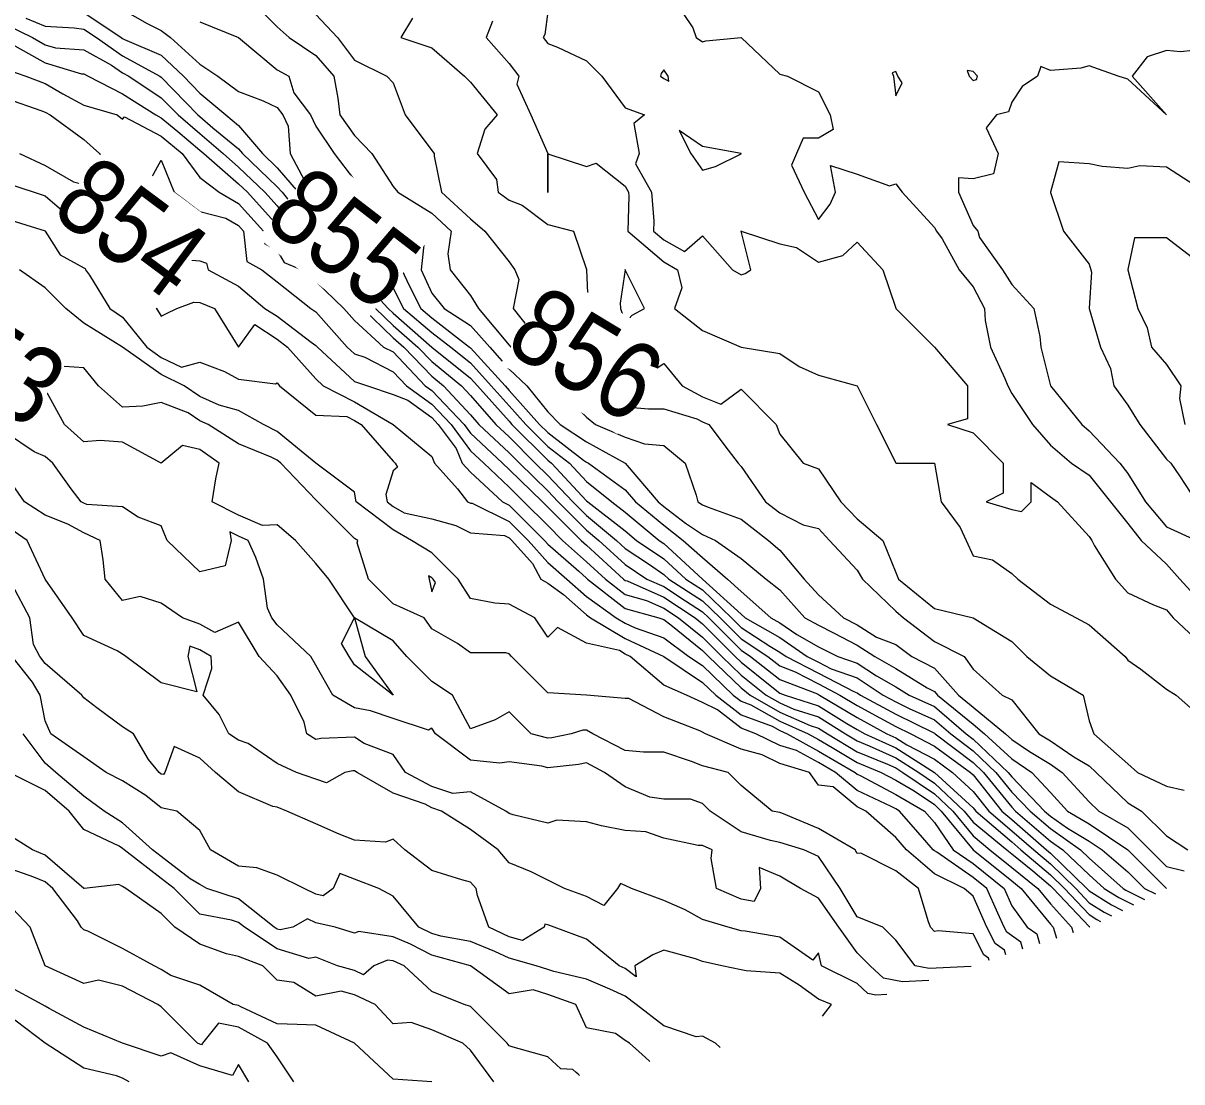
# Model space of a CAD drawing. Extents: x 532589 to 538856, y 6045658 to 6049082.
# Drawn here: x 534028.2 to 534147.5, y 6046908.6 to 6047017.6 of the extents above; entities that cross this region are included whole.
import ezdxf

# ---------------------------------------------------------------- set-up
doc = ezdxf.new("R2010")
doc.units = 0
doc.header["$LTSCALE"] = 5
doc.layers.add('C-TOPO-MAJR', color=7, linetype='Continuous', lineweight=15, true_color=0xd3aa5f)
doc.layers.add('C-TOPO-MINR', color=7, linetype='Continuous', lineweight=13, true_color=0xe9d5af)
doc.layers.add('C-TOPO-MAJR-TEXT', color=7, linetype='Continuous', true_color=0x644b1b)
doc.styles.get("Standard").update_dxf_attribs({"font": 'ARIALN.TTF'})

msp = doc.modelspace()

# ---------------------------------------------------------------- linework, layer by layer
at = {"layer": 'C-TOPO-MAJR', "color": 9, "true_color": 0xbfbfbf, "flags": 128}
for points, elevation in [([(534028.498, 6047018.138), (534030.489, 6047017.313), (534033.45, 6047017.168), (534034.471, 6047017.013), (534035.755, 6047016.147), (534038.452, 6047014.289), (534042.274, 6047012.166), (534042.434, 6047012.061), (534046.211, 6047008.184), (534046.416, 6047008.011), (534047.744, 6047006.855), (534050.397, 6047004.685), (534050.805, 6047004.202), (534054.379, 6047000.803), (534054.877, 6047000.221), (534057.032, 6046997.567), (534058.117, 6046996.239), (534058.205, 6046996.084), (534058.36, 6046996.022), (534061.277, 6046995.174), (534062.125, 6046992.257), (534062.342, 6046992.044), (534065.802, 6046988.276), (534066.324, 6046987.77), (534070.305, 6046984.294), (534074.287, 6046981.093), (534074.998, 6046980.312), (534078.269, 6046976.649), (534078.553, 6046976.331), (534082.25, 6046972.633), (534082.621, 6046972.349), (534086.232, 6046968.467), (534086.357, 6046968.367), (534090.214, 6046965.357), (534091.385, 6046964.386), (534094.195, 6046962.475), (534096.446, 6046960.404), (534098.177, 6046959.282), (534101.163, 6046956.422), (534102.159, 6046955.427), (534105.102, 6046953.479), (534106.14, 6046952.892), (534106.786, 6046952.441), (534110.122, 6046950.726), (534113.752, 6046948.811), (534114.104, 6046948.689), (534114.455, 6046948.459), (534118.085, 6046946.5), (534121.943, 6046944.602), (534122.067, 6046944.546), (534122.147, 6046944.477), (534126.049, 6046941.521), (534127.123, 6046940.496), (534130.03, 6046936.904), (534130.406, 6046936.514), (534134.012, 6046933.432), (534135.279, 6046932.532), (534137.994, 6046929.936), (534139.547, 6046928.551), (534141.036, 6046927.612), (534142.569, 6046926.856)], 855), ([(534058.36, 6047018.537), (534060.6, 6047016.147), (534062.342, 6047013.824), (534065.66, 6047012.166), (534066.324, 6047011.501), (534067.568, 6047008.184), (534070.305, 6047004.535), (534070.54, 6047004.202), (534070.555, 6047003.953), (534071.301, 6047000.221), (534074.287, 6046997.506), (534075.754, 6046996.239), (534078.269, 6046993.054), (534078.838, 6046992.257), (534079.265, 6046991.261), (534078.667, 6046988.276), (534080.26, 6046986.285), (534082.069, 6046984.294), (534082.25, 6046984.128), (534082.749, 6046983.796), (534086.232, 6046981.706), (534087.699, 6046980.312), (534090.214, 6046978.14), (534092.603, 6046977.924), (534094.195, 6046977.924), (534097.608, 6046976.9), (534098.177, 6046976.588), (534098.841, 6046976.331), (534100.832, 6046973.676), (534101.852, 6046972.349), (534102.159, 6046971.987), (534104.647, 6046968.367), (534106.14, 6046967.23), (534108.53, 6046965.978), (534110.122, 6046965.61), (534111.26, 6046964.386), (534114.104, 6046961.324), (534114.647, 6046960.404), (534118.085, 6046957.115), (534118.882, 6046956.422), (534122.067, 6046953.972), (534125.129, 6046952.441), (534126.049, 6046951.113), (534129.034, 6046948.459), (534130.03, 6046947.961), (534132.818, 6046944.477), (534134.012, 6046943.754), (534136.402, 6046942.088), (534137.994, 6046941.188), (534138.717, 6046940.496), (534141.975, 6046937.38), (534143.397, 6046936.514), (534145.957, 6046933.954), (534148.169, 6046932.532)], 856), ([(534149.939, 6047014.952), (534147.404, 6047014.7), (534145.957, 6047014.821), (534143.966, 6047014.157), (534142.418, 6047012.166), (534145.957, 6047008.184), (534141.975, 6047011.881), (534140.98, 6047012.166), (534137.994, 6047013.252), (534137.14, 6047013.02), (534134.012, 6047012.779), (534133.016, 6047013.162), (534132.684, 6047012.166), (534131.092, 6047011.104), (534130.03, 6047009.513), (534129.698, 6047008.516), (534128.438, 6047008.184), (534127.377, 6047006.856), (534128.625, 6047004.202), (534128.135, 6047002.117), (534126.049, 6047001.626), (534124.555, 6047001.714), (534124.555, 6047000.221), (534126.049, 6046996.808), (534126.547, 6046996.239), (534126.713, 6046995.575), (534129.082, 6046992.257), (534130.03, 6046990.726), (534132.306, 6046988.276), (534132.926, 6046985.381), (534133.016, 6046984.294), (534134.012, 6046980.312), (534137.247, 6046976.331), (534137.994, 6046975.667), (534141.138, 6046972.349), (534141.975, 6046971.288), (534143.8, 6046968.367), (534145.957, 6046965.779), (534149.053, 6046964.386)], 857), ([(534027.834, 6047004.202), (534030.489, 6047002.977), (534033.384, 6047001.307), (534034.471, 6047001.018), (534036.461, 6047000.221), (534038.452, 6046999.424), (534039.78, 6046998.893), (534042.434, 6046997.377), (534043.927, 6046996.239), (534043.571, 6046993.395), (534046.416, 6046993.177), (534047.08, 6046992.921), (534047.269, 6046992.257), (534050.397, 6046990.573), (534053.112, 6046988.276), (534054.379, 6046987.456), (534057.862, 6046984.792), (534058.36, 6046984.467), (534058.514, 6046984.294), (534062.342, 6046980.739), (534063.67, 6046980.312), (534066.324, 6046979.394), (534067.817, 6046978.819), (534070.305, 6046977.029), (534070.969, 6046976.331), (534072.794, 6046973.842), (534073.434, 6046972.349), (534074.287, 6046971.394), (534077.577, 6046968.367), (534078.269, 6046968.029), (534081.912, 6046964.386), (534082.25, 6046964.007), (534085.435, 6046961.201), (534086.232, 6046960.489), (534086.325, 6046960.404), (534090.214, 6046957.364), (534093.664, 6046956.422), (534094.195, 6046956.233), (534094.92, 6046955.698), (534098.177, 6046953.059), (534098.795, 6046952.441), (534102.159, 6046949.189), (534103.071, 6046948.459), (534106.14, 6046946.705), (534109.275, 6046945.324), (534110.122, 6046945.054), (534111.048, 6046944.477), (534114.104, 6046942.627), (534117.232, 6046941.349), (534118.085, 6046940.961), (534118.817, 6046940.496), (534122.067, 6046938.284), (534123.941, 6046936.514), (534126.049, 6046933.955), (534127.78, 6046932.532), (534130.03, 6046930.716), (534132.714, 6046928.551), (534134.012, 6046926.979), (534136.192, 6046924.569), (534136.349, 6046924.021)], 854), ([(534127.693, 6046921.136), (534127.625, 6046921.375), (534127.161, 6046921.7), (534126.049, 6046923.877), (534122.447, 6046924.19), (534122.067, 6046924.126), (534121.669, 6046924.569), (534121.403, 6046925.233), (534120.427, 6046928.551), (534118.085, 6046930.36), (534114.466, 6046932.17), (534114.104, 6046932.134), (534113.882, 6046932.532), (534110.122, 6046934.716), (534106.362, 6046936.293), (534106.14, 6046936.361), (534105.343, 6046936.514), (534102.159, 6046939.167), (534100.83, 6046940.496), (534098.177, 6046941.188), (534097.04, 6046941.633), (534094.195, 6046942.581), (534092.11, 6046942.581), (534090.214, 6046942.747), (534086.896, 6046944.477), (534086.232, 6046944.84), (534085.853, 6046944.857), (534084.639, 6046944.477), (534082.663, 6046944.065), (534082.25, 6046944.018), (534080.543, 6046944.477), (534078.269, 6046946.751), (534076.822, 6046945.925), (534074.287, 6046944.976), (534072.429, 6046948.459), (534070.305, 6046949.844), (534067.709, 6046952.441), (534066.324, 6046954.034), (534062.342, 6046956.422), (534063.429, 6046952.441), (534066.324, 6046948.459), (534062.342, 6046951.587), (534061.773, 6046952.441), (534061.014, 6046953.769), (534062.342, 6046956.422), (534059.688, 6046960.404), (534058.36, 6046961.996), (534056.252, 6046964.386), (534054.379, 6046965.979), (534052.862, 6046965.903), (534050.397, 6046966.968), (534047.673, 6046968.367), (534048.045, 6046970.72), (534048.406, 6046972.349), (534046.416, 6046973.728), (534044.623, 6046974.141), (534042.434, 6046972.349), (534038.452, 6046974.493), (534036.129, 6046974.672), (534034.471, 6046974.521), (534032.48, 6046976.331), (534030.489, 6046979.95), (534026.87, 6046979.95)], 853), ([(534099.987, 6046912.19), (534099.505, 6046912.624), (534098.177, 6046913.327), (534097.513, 6046913.288), (534094.195, 6046914.394), (534091.351, 6046916.606), (534090.214, 6046917.459), (534088.621, 6046918.198), (534086.232, 6046919.209), (534082.848, 6046919.99), (534082.25, 6046920.202), (534081.055, 6046920.587), (534078.269, 6046921.362), (534076.802, 6046922.054), (534074.287, 6046923.076), (534071.224, 6046923.65), (534070.305, 6046923.905), (534068.978, 6046924.569), (534066.324, 6046927.754), (534064.83, 6046928.551), (534062.342, 6046929.499), (534060.811, 6046930.082), (534060.13, 6046928.551), (534059.119, 6046927.793), (534058.36, 6046927.961), (534057.136, 6046928.551), (534054.379, 6046929.929), (534052.271, 6046930.659), (534050.397, 6046930.856), (534047.502, 6046932.532), (534046.416, 6046934.523), (534044.027, 6046936.514), (534042.434, 6046936.861), (534040.841, 6046938.107), (534038.452, 6046939.642), (534036.744, 6046940.496), (534034.471, 6046942.088), (534031.058, 6046944.477), (534030.489, 6046945.805), (534029.958, 6046948.459), (534029.16, 6046949.788), (534027.076, 6046952.441)], 852), ([(534056.086, 6046908.642), (534054.379, 6046911.203), (534053.384, 6046912.624), (534050.397, 6046914.283), (534048.338, 6046914.684), (534046.665, 6046912.624), (534046.575, 6046912.465), (534046.416, 6046912.513), (534046.166, 6046912.624), (534042.434, 6046916.357), (534042.071, 6046916.606), (534038.452, 6046918.502), (534035.964, 6046919.094), (534034.471, 6046918.75), (534030.489, 6046920.587), (534028.94, 6046924.569), (534026.507, 6046927.145)], 851)]:
    msp.add_lwpolyline(points, dxfattribs=dict(at, elevation=elevation))
at = {"layer": 'C-TOPO-MINR', "color": 254, "true_color": 0xd9d9d9, "flags": 128}
for points, elevation in [([(534051.503, 6047020.129), (534054.379, 6047017.253), (534055.623, 6047016.147), (534058.36, 6047014.323), (534060.209, 6047012.166), (534060.611, 6047009.915), (534060.81, 6047008.184), (534062.342, 6047006.088), (534064.134, 6047004.202), (534066.324, 6047000.833), (534066.792, 6047000.221), (534070.305, 6046998.088), (534072.297, 6046996.239), (534071.934, 6046993.886), (534072.191, 6046992.257), (534074.287, 6046989.603), (534075.117, 6046988.276), (534078.269, 6046984.494), (534078.45, 6046984.294), (534082.25, 6046980.81), (534082.997, 6046980.312), (534086.232, 6046977.077), (534087.15, 6046976.331), (534090.214, 6046975.003), (534092.205, 6046974.34), (534094.195, 6046974.159), (534096.407, 6046972.349), (534097.513, 6046969.031), (534097.708, 6046968.367), (534098.177, 6046968.061), (534098.746, 6046967.798), (534102.159, 6046966.557), (534104.97, 6046964.386), (534106.14, 6046963.391), (534108.629, 6046960.404), (534110.122, 6046958.775), (534112.71, 6046956.422), (534114.104, 6046955.689), (534116.094, 6046954.432), (534118.085, 6046953.653), (534119.725, 6046952.441), (534122.067, 6046951.234), (534124.542, 6046948.459), (534126.049, 6046947.22), (534129.385, 6046944.477), (534130.03, 6046943.88), (534131.868, 6046942.64), (534134.012, 6046941.341), (534135.224, 6046940.496), (534137.994, 6046937.462), (534138.989, 6046936.514), (534141.975, 6046934.808), (534144.251, 6046932.532), (534145.957, 6046930.826), (534147.767, 6046930.361)], 855.8), ([(534095.19, 6047020.129), (534097.181, 6047017.143), (534097.514, 6047016.147), (534098.177, 6047015.705), (534098.509, 6047015.816), (534102.154, 6047016.147), (534102.158, 6047016.148), (534102.159, 6047016.148), (534102.159, 6047016.147), (534106.14, 6047012.387), (534106.938, 6047012.166), (534110.122, 6047010.573), (534111.317, 6047008.184), (534111.615, 6047006.691), (534110.122, 6047005.796), (534108.529, 6047005.796), (534107.846, 6047004.202), (534107.334, 6047003.008), (534108.655, 6047000.221), (534110.122, 6046997.433), (534111.334, 6046999.009), (534111.864, 6047000.221), (534111.348, 6047002.976), (534114.104, 6047002.106), (534117.423, 6047000.883), (534118.085, 6047001.105), (534118.748, 6047000.221), (534122.067, 6046996.602), (534122.267, 6046996.239), (534122.864, 6046995.442), (534124.601, 6046992.257), (534126.049, 6046990.487), (534127.22, 6046988.276), (534127.293, 6046987.031), (534127.841, 6046984.294), (534129.306, 6046981.037), (534129.632, 6046980.312), (534130.03, 6046979.516), (534132.154, 6046976.331), (534134.012, 6046974.187), (534136.185, 6046972.349), (534137.994, 6046971.105), (534140.184, 6046968.367), (534141.975, 6046966.128), (534143.369, 6046964.386), (534145.957, 6046961.921), (534147.342, 6046960.404), (534149.939, 6046957.56)], 856.8), ([(534034.471, 6047018.744), (534038.323, 6047016.147), (534038.452, 6047016.059), (534038.652, 6047015.948), (534042.434, 6047014.327), (534044.726, 6047012.166), (534046.416, 6047010.423), (534049.07, 6047008.184), (534050.397, 6047007.098), (534052.847, 6047004.202), (534054.379, 6047002.746), (534056.536, 6047000.221), (534058.36, 6046997.975), (534062.169, 6046996.412), (534062.342, 6046996.35), (534062.453, 6046996.239), (534063.644, 6046993.559), (534064.759, 6046992.257), (534066.324, 6046990.353), (534067.385, 6046988.276), (534070.305, 6046985.796), (534072.248, 6046984.294), (534074.287, 6046982.655), (534076.42, 6046980.312), (534078.269, 6046978.242), (534079.975, 6046976.331), (534082.25, 6046974.055), (534084.473, 6046972.349), (534086.232, 6046970.458), (534088.845, 6046968.367), (534090.214, 6046967.299), (534093.727, 6046964.386), (534094.195, 6046964.067), (534098.177, 6046960.404), (534098.177, 6046960.404), (534098.179, 6046960.402), (534102.159, 6046956.774), (534102.557, 6046956.422), (534106.14, 6046954.394), (534108.938, 6046952.441), (534110.122, 6046951.832), (534111.41, 6046951.153), (534114.104, 6046950.22), (534116.797, 6046948.459), (534118.085, 6046947.764), (534119.454, 6046947.09), (534122.067, 6046945.919), (534123.74, 6046944.477), (534126.049, 6046942.728), (534128.387, 6046940.496), (534130.03, 6046938.466), (534131.909, 6046936.514), (534134.012, 6046934.716), (534137.089, 6046932.532), (534137.994, 6046931.667), (534141.49, 6046928.551), (534141.788, 6046928.363), (534143.698, 6046927.421)], 855.2), ([(534038.452, 6047019.057), (534040.985, 6047017.596), (534042.434, 6047016.871), (534043.371, 6047016.147), (534046.416, 6047013.423), (534048.253, 6047012.166), (534050.397, 6047010.618), (534052.93, 6047009.633), (534054.379, 6047008.943), (534054.948, 6047008.184), (534055.517, 6047007.046), (534055.706, 6047004.202), (534057.224, 6047001.357), (534058.195, 6047000.221), (534058.36, 6047000.017), (534058.706, 6046999.875), (534062.342, 6046998.562), (534064.665, 6046996.239), (534065.175, 6046995.091), (534066.324, 6046993.751), (534067.319, 6046993.253), (534067.22, 6046992.257), (534067.952, 6046990.629), (534069.155, 6046988.276), (534070.305, 6046987.299), (534074.19, 6046984.294), (534074.287, 6046984.216), (534077.842, 6046980.312), (534078.269, 6046979.834), (534081.397, 6046976.331), (534082.25, 6046975.477), (534085.926, 6046972.655), (534086.232, 6046972.454), (534086.422, 6046972.349), (534090.214, 6046969.603), (534091.268, 6046968.367), (534094.195, 6046965.94), (534096.186, 6046964.386), (534098.177, 6046962.616), (534100.746, 6046960.404), (534102.159, 6046959.116), (534105.212, 6046956.422), (534106.14, 6046955.897), (534107.882, 6046954.681), (534110.122, 6046953.436), (534112.113, 6046952.441), (534114.104, 6046951.752), (534116.094, 6046950.45), (534118.085, 6046949.312), (534119.464, 6046948.459), (534122.067, 6046947.292), (534125.332, 6046944.477), (534126.049, 6046943.935), (534129.651, 6046940.496), (534130.03, 6046940.027), (534133.411, 6046936.514), (534134.012, 6046936), (534135.781, 6046934.745), (534137.994, 6046933.417), (534139.321, 6046932.532), (534141.975, 6046930.257), (534143.682, 6046928.551), (534144.828, 6046927.986)], 855.4), ([(534068.316, 6047018.137), (534067.12, 6047016.147), (534070.305, 6047015.086), (534073.675, 6047012.166), (534074.287, 6047011.554), (534077.024, 6047008.184), (534075.747, 6047006.724), (534074.98, 6047004.202), (534076.943, 6047001.546), (534077.132, 6047000.221), (534078.269, 6046999.425), (534079.594, 6046998.895), (534082.25, 6046996.903), (534084.907, 6046996.239), (534086.231, 6046992.259), (534086.23, 6046992.257), (534086.232, 6046992.253), (534086.398, 6046988.276), (534086.481, 6046988.027), (534087.499, 6046984.294), (534090.214, 6046981.698), (534092.81, 6046981.698), (534094.195, 6046982.588), (534096.07, 6046980.312), (534098.177, 6046979.157), (534100.063, 6046978.427), (534102.159, 6046979.95), (534105.778, 6046976.331), (534106.14, 6046975.334), (534108.531, 6046972.349), (534110.122, 6046971.737), (534112.427, 6046968.367), (534114.104, 6046966.598), (534116.758, 6046964.386), (534118.085, 6046961.068), (534118.37, 6046960.404), (534122.067, 6046957.36), (534126.048, 6046956.422), (534126.049, 6046956.422), (534126.049, 6046956.422), (534130.03, 6046953.989), (534131.579, 6046952.441), (534134.012, 6046950.45), (534137.382, 6046948.459), (534137.994, 6046945.806), (534138.491, 6046944.477), (534141.975, 6046941.381), (534142.971, 6046940.496), (534145.957, 6046939.09), (534147.795, 6046938.658)], 856.2), ([(534082.25, 6047018.804), (534081.944, 6047016.454), (534081.753, 6047016.147), (534082.25, 6047015.535), (534083.245, 6047015.152), (534086.232, 6047013.759), (534087.825, 6047012.166), (534090.214, 6047008.907), (534092.204, 6047008.184), (534091.098, 6047007.3), (534091.662, 6047004.202), (534091.275, 6047003.141), (534092.907, 6047000.221), (534093.168, 6046997.266), (534093.134, 6046996.239), (534094.195, 6046995.329), (534096.319, 6046994.115), (534098.177, 6046995.742), (534101.274, 6046992.257), (534102.159, 6046991.727), (534102.557, 6046991.859), (534103.154, 6046992.257), (534102.159, 6046996.234), (534102.149, 6046996.239), (534102.156, 6046996.241), (534102.159, 6046996.241), (534102.162, 6046996.239), (534106.14, 6046994.912), (534107.847, 6046994.533), (534110.122, 6046993.016), (534112.629, 6046993.732), (534114.104, 6046995.101), (534116.758, 6046992.257), (534118.085, 6046988.278), (534118.086, 6046988.276), (534122.067, 6046984.295), (534122.068, 6046984.294), (534122.072, 6046984.289), (534125.48, 6046980.312), (534125.48, 6046976.899), (534123.392, 6046976.331), (534126.049, 6046975.446), (534129.146, 6046972.349), (534129.146, 6046969.252), (534127.374, 6046968.367), (534130.03, 6046967.571), (534131.025, 6046967.372), (534132.022, 6046968.367), (534132.022, 6046970.358), (534134.012, 6046968.865), (534134.736, 6046968.367), (534137.994, 6046964.783), (534138.278, 6046964.386), (534138.562, 6046963.818), (534140.719, 6046960.404), (534141.975, 6046958.999), (534144.63, 6046957.75), (534145.957, 6046957.219), (534146.66, 6046956.422), (534149.939, 6046953.326)], 856.6), ([(534026.507, 6047017.475), (534029.161, 6047016.147), (534030.489, 6047015.407), (534031.551, 6047015.085), (534034.471, 6047014.903), (534037.315, 6047013.303), (534038.452, 6047012.52), (534039.089, 6047012.166), (534042.434, 6047009.965), (534044.169, 6047008.184), (534046.416, 6047006.28), (534048.804, 6047004.202), (534050.397, 6047002.817), (534053.112, 6047000.221), (534054.379, 6046998.827), (534056.492, 6046996.239), (534057.171, 6046995.05), (534058.36, 6046994.574), (534060.155, 6046994.052), (534060.677, 6046992.257), (534062.342, 6046990.622), (534064.496, 6046988.276), (534066.324, 6046986.506), (534068.858, 6046984.294), (534070.305, 6046982.792), (534073.361, 6046980.312), (534074.287, 6046979.317), (534076.884, 6046976.331), (534078.269, 6046975.031), (534080.95, 6046972.349), (534082.25, 6046971.075), (534084.805, 6046968.367), (534086.232, 6046966.94), (534089.309, 6046964.386), (534090.214, 6046963.556), (534092.702, 6046961.897), (534094.195, 6046960.882), (534094.715, 6046960.404), (534098.177, 6046958.161), (534099.992, 6046956.422), (534102.159, 6046954.256), (534104.902, 6046952.441), (534106.14, 6046951.463), (534107.733, 6046950.848), (534110.122, 6046949.62), (534112.323, 6046948.459), (534114.104, 6046947.402), (534116.438, 6046946.125), (534118.085, 6046945.236), (534119.627, 6046944.477), (534122.067, 6046943.195), (534125.771, 6046940.496), (534126.049, 6046940.241), (534129.018, 6046936.514), (534130.03, 6046935.648), (534133.614, 6046932.532), (534134.012, 6046932.196), (534137.763, 6046928.551), (534137.994, 6046928.306), (534140.285, 6046926.86), (534141.439, 6046926.292)], 854.8), ([(534046.416, 6047017.786), (534050.396, 6047016.148), (534050.397, 6047016.148), (534050.398, 6047016.147), (534054.379, 6047012.829), (534055.573, 6047012.166), (534056.085, 6047010.46), (534057.792, 6047008.184), (534058.36, 6047007.046), (534060.256, 6047004.202), (534062.342, 6047001.465), (534063.208, 6047000.221), (534066.324, 6046997.105), (534067.983, 6046996.239), (534069.531, 6046995.465), (534069.21, 6046992.257), (534070.305, 6046989.824), (534071.572, 6046988.276), (534074.287, 6046986.519), (534076.278, 6046984.294), (534078.269, 6046982.002), (534080.067, 6046980.312), (534082.25, 6046977.605), (534083.524, 6046976.331), (534086.232, 6046974.549), (534090.213, 6046972.35), (534090.214, 6046972.349), (534090.215, 6046972.349), (534090.216, 6046972.347), (534093.61, 6046968.367), (534094.195, 6046967.882), (534096.408, 6046966.155), (534098.177, 6046964.998), (534099.504, 6046964.386), (534102.159, 6046962.512), (534104.718, 6046960.404), (534106.14, 6046959.298), (534108.729, 6046956.422), (534110.122, 6046955.648), (534111.67, 6046954.874), (534114.104, 6046953.593), (534115.929, 6046952.441), (534118.085, 6046951.208), (534121.321, 6046949.206), (534122.067, 6046948.821), (534122.39, 6046948.459), (534126.049, 6046945.451), (534127.233, 6046944.477), (534130.03, 6046941.889), (534132.095, 6046940.496), (534134.012, 6046938.426), (534135.782, 6046936.514), (534137.994, 6046935.187), (534141.975, 6046932.533), (534141.975, 6046932.533), (534141.976, 6046932.532), (534145.957, 6046928.551), (534145.957, 6046928.551), (534145.958, 6046928.551)], 855.6), ([(534076.562, 6047017.854), (534075.88, 6047016.147), (534078.269, 6047013.493), (534079.264, 6047012.166), (534079.065, 6047011.369), (534080.481, 6047008.184), (534082.25, 6047004.203), (534082.241, 6047004.202), (534082.241, 6047000.23), (534082.25, 6047000.221), (534082.25, 6047000.22), (534082.251, 6047000.22), (534082.255, 6047000.221), (534082.255, 6047004.198), (534086.232, 6047002.877), (534087.225, 6047003.209), (534090.214, 6047000.85), (534090.565, 6047000.221), (534090.599, 6046999.835), (534090.479, 6046996.239), (534094.195, 6046993.054), (534095.589, 6046992.257), (534096.054, 6046990.399), (534095.282, 6046988.276), (534098.177, 6046986), (534102.157, 6046984.294), (534102.159, 6046984.294), (534102.159, 6046984.293), (534106.14, 6046983.631), (534108.131, 6046982.304), (534110.122, 6046981.399), (534114.101, 6046980.312), (534114.104, 6046980.303), (534116.096, 6046976.331), (534118.076, 6046972.359), (534118.084, 6046972.349), (534118.085, 6046972.348), (534118.088, 6046972.347), (534122.067, 6046972.347), (534122.76, 6046968.367), (534124.723, 6046965.712), (534125.325, 6046964.386), (534126.049, 6046962.794), (534128.039, 6046962.396), (534130.03, 6046960.973), (534130.643, 6046960.404), (534134.012, 6046957.827), (534136.666, 6046956.422), (534137.994, 6046955.676), (534141.692, 6046952.441), (534141.975, 6046952.044), (534143.301, 6046951.116), (534145.957, 6046949.071), (534146.952, 6046948.459), (534149.939, 6046945.804)], 856.4), ([(534027.346, 6047015.309), (534030.489, 6047013.555), (534034.205, 6047012.431), (534034.471, 6047012.414), (534034.913, 6047012.166), (534038.452, 6047010.346), (534041.891, 6047008.184), (534042.434, 6047007.9), (534044.14, 6047006.478), (534046.416, 6047004.549), (534046.814, 6047004.202), (534050.397, 6047001.086), (534051.302, 6047000.221), (534054.379, 6046996.836), (534054.867, 6046996.239), (534056.137, 6046994.015), (534058.36, 6046993.126), (534059.034, 6046992.93), (534059.229, 6046992.257), (534062.342, 6046989.2), (534063.191, 6046988.276), (534066.324, 6046985.242), (534067.41, 6046984.294), (534070.305, 6046981.289), (534071.509, 6046980.312), (534074.287, 6046977.326), (534075.153, 6046976.331), (534078.269, 6046973.406), (534079.325, 6046972.349), (534082.25, 6046969.482), (534083.302, 6046968.367), (534086.232, 6046965.437), (534087.499, 6046964.386), (534090.214, 6046961.897), (534092.454, 6046960.404), (534094.195, 6046959.63), (534096.425, 6046958.175), (534098.177, 6046957.039), (534098.821, 6046956.422), (534102.159, 6046953.085), (534103.132, 6046952.441), (534106.14, 6046950.066), (534110.009, 6046948.573), (534110.122, 6046948.514), (534110.227, 6046948.459), (534114.104, 6046946.157), (534117.175, 6046944.477), (534118.085, 6046944.064), (534119.223, 6046943.34), (534122.067, 6046941.845), (534123.919, 6046940.496), (534126.049, 6046938.547), (534127.668, 6046936.514), (534130.03, 6046934.494), (534132.287, 6046932.532), (534134.012, 6046931.074), (534136.609, 6046928.551), (534137.994, 6046927.08), (534139.534, 6046926.109), (534140.309, 6046925.727)], 854.6), ([(534026.507, 6047012.852), (534028.498, 6047012.166), (534030.489, 6047011.428), (534032.299, 6047010.355), (534034.471, 6047009.179), (534037.884, 6047008.184), (534038.452, 6047007.743), (534038.651, 6047007.985), (534042.434, 6047006.003), (534044.595, 6047004.202), (534046.416, 6047001.752), (534048.406, 6047000.221), (534050.397, 6046999.083), (534052.95, 6046996.239), (534053.083, 6046994.943), (534054.379, 6046994.248), (534055.103, 6046992.981), (534056.913, 6046992.257), (534058.36, 6046991.033), (534061.228, 6046988.276), (534062.342, 6046987.009), (534065.328, 6046984.294), (534066.324, 6046983.783), (534069.626, 6046980.312), (534070.305, 6046979.824), (534073.624, 6046976.331), (534074.287, 6046975.426), (534077.589, 6046972.349), (534078.269, 6046971.701), (534081.682, 6046968.367), (534082.25, 6046967.798), (534085.663, 6046964.386), (534086.232, 6046963.877), (534090.029, 6046960.404), (534090.214, 6046960.259), (534090.413, 6046960.205), (534094.195, 6046958.524), (534097.415, 6046956.422), (534098.177, 6046955.805), (534101.541, 6046952.441), (534102.159, 6046951.844), (534105.145, 6046949.455), (534106.14, 6046948.669), (534106.683, 6046948.459), (534110.122, 6046947.363), (534113.032, 6046945.549), (534114.104, 6046944.913), (534114.9, 6046944.477), (534118.085, 6046943.03), (534122.067, 6046940.496), (534122.067, 6046940.496), (534122.07, 6046940.493), (534126.049, 6046936.853), (534126.319, 6046936.514), (534130.03, 6046933.34), (534130.959, 6046932.532), (534134.012, 6046929.953), (534135.455, 6046928.551), (534137.994, 6046925.855), (534138.783, 6046925.358), (534139.18, 6046925.162)], 854.4), ([(534094.638, 6047012.166), (534094.195, 6047012.829), (534093.911, 6047012.45), (534093.864, 6047012.166), (534094.195, 6047011.956), (534094.693, 6047011.668), (534094.638, 6047012.166)], 856.8), ([(534118.307, 6047012.166), (534118.085, 6047012.664), (534117.723, 6047012.528), (534117.851, 6047012.166), (534118.085, 6047010.172), (534118.751, 6047011.501), (534118.307, 6047012.166)], 856.8), ([(534126.38, 6047011.834), (534126.491, 6047012.166), (534126.049, 6047012.663), (534125.437, 6047012.778), (534125.63, 6047012.166), (534126.049, 6047011.747), (534126.38, 6047011.834)], 856.8), ([(534026.507, 6047009.869), (534030.02, 6047008.653), (534030.489, 6047008.479), (534030.987, 6047008.184), (534034.471, 6047005.65), (534036.063, 6047004.202), (534038.452, 6047002.555), (534041.263, 6047001.391), (534042.434, 6047003.537), (534043.761, 6047000.221), (534046.416, 6046998.23), (534049.07, 6046997.566), (534050.397, 6046996.808), (534050.907, 6046996.239), (534051.231, 6046993.091), (534052.786, 6046992.257), (534054.379, 6046991), (534057.83, 6046988.276), (534058.36, 6046987.93), (534061.576, 6046984.294), (534062.342, 6046983.583), (534063.39, 6046983.246), (534066.324, 6046981.742), (534067.684, 6046980.312), (534070.305, 6046978.426), (534072.296, 6046976.331), (534074.287, 6046973.616), (534075.647, 6046972.349), (534078.269, 6046969.849), (534079.786, 6046968.367), (534082.25, 6046965.903), (534083.767, 6046964.386), (534086.232, 6046962.183), (534088.177, 6046960.404), (534090.214, 6046958.812), (534092.404, 6046958.214), (534094.195, 6046957.418), (534095.72, 6046956.422), (534098.177, 6046954.432), (534100.168, 6046952.441), (534102.159, 6046950.516), (534104.73, 6046948.459), (534106.14, 6046947.653), (534107.581, 6046947.019), (534110.122, 6046946.208), (534112.9, 6046944.477), (534114.104, 6046943.748), (534115.336, 6046943.245), (534118.085, 6046941.995), (534120.442, 6046940.496), (534122.067, 6046939.39), (534125.112, 6046936.514), (534126.049, 6046935.377), (534129.511, 6046932.532), (534130.03, 6046932.113), (534132.203, 6046930.36), (534134.012, 6046928.831), (534134.301, 6046928.551), (534137.994, 6046924.63), (534138.031, 6046924.607), (534138.05, 6046924.597)], 854.2), ([(534102.159, 6047004.202), (534102.159, 6047004.204), (534102.158, 6047004.203), (534098.177, 6047004.949), (534095.788, 6047006.591), (534096.983, 6047004.202), (534098.177, 6047002.497), (534099.505, 6047002.875), (534102.159, 6047004.201), (534102.16, 6047004.201), (534102.159, 6047004.202)], 856.6), ([(534149.938, 6047000.222), (534145.957, 6047002.797), (534143.219, 6047002.959), (534141.975, 6047002.672), (534139.321, 6047002.875), (534137.994, 6047003.14), (534134.866, 6047003.349), (534134.012, 6047000.222), (534134.012, 6047000.221), (534134.012, 6047000.221), (534134.012, 6047000.219), (534135.34, 6046996.239), (534137.994, 6046992.826), (534138.183, 6046992.257), (534138.243, 6046992.009), (534137.994, 6046988.281), (534137.993, 6046988.277), (534137.993, 6046988.276), (534137.994, 6046988.275), (534139.164, 6046984.294), (534140.206, 6046982.082), (534140.528, 6046980.312), (534141.975, 6046978.322), (534143.201, 6046976.331), (534145.957, 6046972.747), (534146.399, 6046972.349), (534147.285, 6046971.021), (534149.055, 6046968.367)], 857.2), ([(534026.507, 6047001.169), (534029.351, 6047000.221), (534030.489, 6046999.859), (534033.142, 6046997.568), (534034.471, 6046996.461), (534034.914, 6046996.239), (534037.354, 6046995.141), (534037.567, 6046992.257), (534038.452, 6046991.063), (534041.936, 6046988.276), (534042.434, 6046987.479), (534042.965, 6046987.745), (534044.027, 6046988.276), (534045.787, 6046988.904), (534046.416, 6046988.873), (534047.908, 6046988.276), (534050.397, 6046984.295), (534052.055, 6046986.617), (534054.379, 6046985.114), (534055.451, 6046984.294), (534058.36, 6046981.005), (534059.119, 6046980.312), (534062.342, 6046978.662), (534066.324, 6046976.331), (534066.324, 6046976.331), (534066.324, 6046976.331), (534070.305, 6046973.012), (534070.59, 6046972.349), (534072.959, 6046969.696), (534073.981, 6046968.367), (534074.287, 6046968.214), (534074.453, 6046968.202), (534078.269, 6046966.334), (534080.217, 6046964.386), (534082.25, 6046962.111), (534084.188, 6046960.404), (534086.232, 6046958.603), (534089.285, 6046956.422), (534090.214, 6046955.865), (534091.246, 6046955.39), (534094.195, 6046954.337), (534096.765, 6046952.441), (534098.177, 6046951.489), (534101.344, 6046948.459), (534102.159, 6046947.83), (534103.154, 6046947.463), (534106.14, 6046945.757), (534109.046, 6046944.477), (534110.122, 6046943.883), (534111.544, 6046943.055), (534114.104, 6046941.505), (534116.575, 6046940.496), (534118.085, 6046939.685), (534119.989, 6046938.592), (534122.067, 6046937.178), (534122.77, 6046936.514), (534126.049, 6046932.533), (534126.049, 6046932.532), (534130.03, 6046929.319), (534130.983, 6046928.551), (534134.012, 6046924.883), (534134.296, 6046924.569), (534134.618, 6046923.444)], 853.8), ([(534026.507, 6046997.506), (534030.488, 6046996.24), (534030.489, 6046996.24), (534030.489, 6046996.239), (534032.03, 6046993.799), (534034.471, 6046992.456), (534034.607, 6046992.394), (534034.618, 6046992.257), (534035.038, 6046991.69), (534037.125, 6046988.276), (534038.452, 6046987.357), (534040.941, 6046984.294), (534042.434, 6046983.232), (534044.511, 6046982.217), (534046.416, 6046982.746), (534048.949, 6046981.761), (534050.397, 6046980.976), (534054.19, 6046980.502), (534054.379, 6046980.596), (534054.612, 6046980.312), (534058.36, 6046977.279), (534061.546, 6046977.127), (534062.342, 6046976.719), (534063.006, 6046976.331), (534066.324, 6046972.538), (534066.533, 6046972.349), (534066.765, 6046971.908), (534066.324, 6046971.555), (534065.565, 6046969.126), (534065.687, 6046968.367), (534066.324, 6046967.885), (534067.462, 6046967.229), (534070.305, 6046966.598), (534072.755, 6046965.917), (534074.287, 6046965.152), (534077.771, 6046964.883), (534078.269, 6046964.64), (534078.523, 6046964.386), (534080.658, 6046961.997), (534081.527, 6046960.404), (534082.25, 6046959.985), (534083.843, 6046958.811), (534086.232, 6046956.707), (534086.63, 6046956.422), (534090.214, 6046954.272), (534094.195, 6046952.441), (534094.195, 6046952.441), (534094.196, 6046952.441), (534098.177, 6046949.757), (534099.534, 6046948.459), (534102.159, 6046946.433), (534105.367, 6046945.251), (534106.14, 6046944.809), (534106.893, 6046944.477), (534110.122, 6046942.695), (534113.9, 6046940.496), (534114.104, 6046940.326), (534114.422, 6046940.177), (534118.085, 6046938.21), (534121.04, 6046936.514), (534122.067, 6046935.335), (534124.007, 6046932.532), (534126.049, 6046931.11), (534129.234, 6046928.551), (534130.03, 6046926.759), (534131.595, 6046924.569), (534132.602, 6046923.864), (534132.887, 6046922.867)], 853.6), ([(534148.945, 6046993.251), (534145.957, 6046995.536), (534142.678, 6046995.536), (534141.975, 6046992.261), (534141.975, 6046992.258), (534141.975, 6046992.257), (534141.975, 6046992.255), (534143.024, 6046988.276), (534143.967, 6046986.285), (534144.425, 6046984.294), (534145.957, 6046982.484), (534147.45, 6046980.312), (534147.284, 6046978.986), (534147.861, 6046976.331)], 857.4), ([(534131.156, 6046922.29), (534130.943, 6046923.034), (534129.504, 6046924.042), (534129.234, 6046924.569), (534128.597, 6046926.002), (534127.465, 6046928.551), (534126.049, 6046929.688), (534122.301, 6046932.299), (534122.067, 6046932.416), (534121.93, 6046932.532), (534121.074, 6046933.526), (534118.471, 6046936.514), (534118.085, 6046936.735), (534117.608, 6046936.992), (534114.104, 6046938.632), (534111.858, 6046940.496), (534110.122, 6046941.506), (534107.866, 6046942.752), (534106.14, 6046943.274), (534103.675, 6046944.477), (534102.159, 6046945.036), (534099.709, 6046946.927), (534098.177, 6046947.693), (534096.518, 6046948.459), (534094.195, 6046949.491), (534090.733, 6046952.441), (534090.214, 6046952.68), (534089.617, 6046953.038), (534086.232, 6046953.819), (534083.246, 6046955.427), (534082.25, 6046954.432), (534080.923, 6046956.422), (534078.269, 6046957.827), (534076.776, 6046957.915), (534074.287, 6046958.413), (534073.003, 6046960.404), (534070.305, 6046963.101), (534068.21, 6046964.386), (534066.324, 6046965.472), (534062.501, 6046968.367), (534062.342, 6046969.362), (534058.37, 6046972.339), (534058.36, 6046972.349), (534058.36, 6046972.349), (534054.379, 6046975.593), (534052.957, 6046976.331), (534050.397, 6046977.764), (534048.406, 6046978.322), (534046.416, 6046979.193), (534044.787, 6046980.312), (534042.434, 6046981.463), (534038.453, 6046984.293), (534038.452, 6046984.293), (534038.451, 6046984.294), (534034.471, 6046986.759), (534032.597, 6046988.276), (534030.489, 6046990.384), (534027.835, 6046992.257)], 853.4), ([(534090.215, 6046992.257), (534090.214, 6046992.262), (534090.213, 6046992.258), (534090.213, 6046992.257), (534089.695, 6046988.795), (534089.716, 6046988.276), (534090.214, 6046986.783), (534090.916, 6046987.573), (534092.204, 6046988.276), (534090.217, 6046992.254), (534090.215, 6046992.257)], 856.4), ([(534129.425, 6046921.713), (534129.284, 6046922.205), (534128.332, 6046922.871), (534127.465, 6046924.569), (534126.049, 6046927.755), (534125.112, 6046928.551), (534122.067, 6046930.073), (534119.184, 6046932.532), (534118.085, 6046933.807), (534115.008, 6046936.514), (534114.104, 6046936.937), (534111.615, 6046939.003), (534110.122, 6046939.169), (534109.204, 6046940.496), (534106.14, 6046941.422), (534104.33, 6046942.306), (534102.159, 6046942.885), (534098.483, 6046944.477), (534098.177, 6046944.631), (534097.893, 6046944.762), (534094.195, 6046946.209), (534090.576, 6046948.096), (534090.214, 6046948.096), (534086.233, 6046948.459), (534086.232, 6046948.459), (534086.227, 6046948.459), (534082.25, 6046948.68), (534078.49, 6046952.441), (534078.269, 6046952.706), (534077.907, 6046952.803), (534074.287, 6046952.803), (534072.959, 6046953.769), (534070.305, 6046955.286), (534069.51, 6046956.422), (534066.324, 6046957.87), (534063.79, 6046960.404), (534062.607, 6046964.12), (534062.674, 6046964.386), (534062.342, 6046964.585), (534058.56, 6046968.367), (534058.36, 6046968.557), (534054.741, 6046972.349), (534054.379, 6046972.644), (534053.766, 6046972.962), (534050.397, 6046974.34), (534047.269, 6046976.331), (534046.416, 6046976.704), (534045.221, 6046977.525), (534042.434, 6046978.57), (534040.548, 6046978.217), (534038.452, 6046978.101), (534035.964, 6046980.312), (534034.471, 6046982.15), (534032.48, 6046982.303), (534030.489, 6046983.338), (534029.403, 6046984.294), (534026.507, 6046987.647)], 853.2), ([(534125.832, 6046920.515), (534121.518, 6046920.313), (534120.075, 6046920.587), (534118.085, 6046923.241), (534116.758, 6046924.569), (534114.104, 6046925.631), (534112.352, 6046928.551), (534110.122, 6046931.83), (534108.628, 6046932.532), (534106.14, 6046933.298), (534105.193, 6046933.48), (534102.159, 6046934.391), (534098.973, 6046936.514), (534098.177, 6046937.31), (534096.952, 6046937.739), (534094.195, 6046937.739), (534092.748, 6046937.962), (534090.214, 6046939.029), (534088.07, 6046940.496), (534086.232, 6046941.491), (534085.408, 6046941.32), (534082.25, 6046940.955), (534081.622, 6046941.124), (534078.269, 6046941.582), (534077.313, 6046941.452), (534074.287, 6046941.775), (534070.684, 6046944.477), (534070.305, 6046945.046), (534069.944, 6046944.839), (534066.324, 6046946.046), (534063.971, 6046946.83), (534062.342, 6046947.132), (534060.103, 6046948.459), (534058.36, 6046951.556), (534057.83, 6046952.441), (534054.379, 6046955.676), (534053.836, 6046956.422), (534053.383, 6046957.418), (534052.957, 6046960.404), (534052.167, 6046962.616), (534051.393, 6046964.386), (534050.397, 6046964.816), (534049.513, 6046965.27), (534049.639, 6046964.386), (534049.019, 6046961.782), (534046.416, 6046961.162), (534043.031, 6046964.386), (534042.434, 6046965.879), (534040.046, 6046966.774), (534038.452, 6046967.836), (534034.755, 6046968.083), (534034.471, 6046968.214), (534034.186, 6046968.367), (534033.142, 6046969.696), (534031.284, 6046972.349), (534030.489, 6046973.012), (534029.352, 6046973.486), (534026.507, 6046975.426)], 852.8), ([(534121.488, 6046919.067), (534118.772, 6046918.94), (534116.811, 6046919.313), (534115.431, 6046920.587), (534114.104, 6046921.914), (534112.23, 6046924.569), (534110.122, 6046927.556), (534108.284, 6046928.551), (534106.14, 6046929.817), (534103.996, 6046930.695), (534104.15, 6046928.551), (534103.486, 6046927.224), (534102.159, 6046927.436), (534099.625, 6046928.551), (534099.062, 6046931.648), (534099.172, 6046932.532), (534098.177, 6046932.974), (534097.735, 6046932.974), (534094.195, 6046933.744), (534092.338, 6046934.39), (534090.214, 6046934.523), (534087.764, 6046934.982), (534086.232, 6046935.408), (534083.187, 6046935.577), (534082.25, 6046935.289), (534078.667, 6046936.116), (534078.269, 6046936.28), (534077.937, 6046936.514), (534074.287, 6046938.505), (534072.462, 6046938.339), (534070.305, 6046939.058), (534067.582, 6046940.496), (534066.324, 6046942.334), (534063.337, 6046943.482), (534062.342, 6046944.131), (534058.858, 6046943.98), (534058.36, 6046943.88), (534057.442, 6046944.477), (534057.166, 6046945.672), (534055.772, 6046948.459), (534054.379, 6046950.45), (534052.521, 6046952.441), (534050.397, 6046955.98), (534047.948, 6046954.89), (534046.416, 6046955.759), (534044.606, 6046956.422), (534042.434, 6046957.916), (534040.262, 6046958.594), (534038.452, 6046958.192), (534036.642, 6046960.404), (534036.461, 6046962.395), (534036.13, 6046964.386), (534034.471, 6046965.152), (534032.811, 6046966.045), (534030.489, 6046966.974), (534028.345, 6046968.367), (534026.507, 6046971.022)], 852.6), ([(534117.144, 6046917.619), (534116.026, 6046917.567), (534115.219, 6046917.721), (534114.104, 6046918.75), (534110.428, 6046920.587), (534110.122, 6046921.914), (534109.554, 6046921.155), (534106.14, 6046923.53), (534102.578, 6046924.15), (534102.159, 6046924.171), (534100.833, 6046924.569), (534098.177, 6046925.366), (534096.407, 6046926.339), (534094.195, 6046927.306), (534090.876, 6046928.551), (534090.214, 6046928.857), (534089.717, 6046929.048), (534089.418, 6046928.551), (534088.001, 6046926.782), (534086.232, 6046927.712), (534083.957, 6046928.551), (534082.25, 6046929.404), (534080.544, 6046930.257), (534078.269, 6046931.205), (534077.131, 6046932.532), (534074.287, 6046934.628), (534071.301, 6046936.514), (534070.305, 6046936.846), (534069.603, 6046937.217), (534066.324, 6046938.352), (534062.607, 6046940.496), (534062.342, 6046940.669), (534062.176, 6046940.661), (534061.348, 6046940.496), (534059.446, 6046939.41), (534058.36, 6046939.793), (534056.37, 6046940.496), (534054.379, 6046941.415), (534051.39, 6046943.484), (534050.397, 6046943.816), (534049.404, 6046944.477), (534048.408, 6046946.467), (534046.747, 6046948.459), (534047.66, 6046951.196), (534047.587, 6046952.441), (534046.416, 6046953.105), (534045.367, 6046953.489), (534045.171, 6046952.441), (534046.084, 6046948.79), (534042.434, 6046949.704), (534038.784, 6046952.441), (534038.452, 6046952.675), (534037.884, 6046953.009), (534034.471, 6046954.584), (534033.276, 6046956.422), (534030.489, 6046960.403), (534030.488, 6046960.404), (534030.488, 6046960.405), (534028.631, 6046964.386), (534026.507, 6046965.834)], 852.4), ([(534070.434, 6046960.404), (534070.305, 6046960.532), (534069.974, 6046960.736), (534070.04, 6046960.404), (534070.305, 6046959.076), (534070.667, 6046960.042), (534070.434, 6046960.404)], 853.2), ([(534110.52, 6046915.411), (534111.45, 6046916.606), (534110.122, 6046917.149), (534108.13, 6046918.598), (534106.14, 6046919.841), (534102.689, 6046920.057), (534102.159, 6046920.169), (534100.17, 6046920.587), (534098.177, 6046921.03), (534097.453, 6046921.312), (534094.195, 6046922.18), (534093.058, 6046921.725), (534091.208, 6046920.587), (534091.351, 6046919.451), (534090.214, 6046920.303), (534089.602, 6046920.587), (534086.232, 6046923.325), (534082.914, 6046924.569), (534082.25, 6046924.79), (534081.944, 6046924.875), (534081.852, 6046924.569), (534079.647, 6046923.191), (534078.269, 6046923.574), (534076.161, 6046924.569), (534075.011, 6046927.826), (534074.856, 6046928.551), (534074.287, 6046929.215), (534073.402, 6046929.436), (534070.305, 6046930.388), (534067.519, 6046932.532), (534066.324, 6046933.618), (534065.527, 6046933.329), (534062.342, 6046933.528), (534060.749, 6046934.126), (534058.36, 6046935.187), (534055.374, 6046936.514), (534054.379, 6046936.933), (534053.91, 6046936.983), (534050.397, 6046938.505), (534048.009, 6046940.496), (534046.416, 6046941.971), (534043.761, 6046943.15), (534042.796, 6046940.496), (534042.656, 6046940.274), (534042.434, 6046940.322), (534042.212, 6046940.496), (534041.105, 6046941.825), (534039.59, 6046944.477), (534038.452, 6046945.202), (534035.799, 6046947.13), (534034.471, 6046948.193), (534034.26, 6046948.459), (534030.489, 6046951.717), (534029.92, 6046952.441), (534029.264, 6046953.666), (534028.896, 6046956.422), (534027.076, 6046959.835)], 852.2), ([(534092.747, 6046910.742), (534092.292, 6046911.153), (534091.613, 6046911.763), (534090.657, 6046912.624), (534090.214, 6046912.89), (534089.217, 6046913.621), (534086.232, 6046914.215), (534085.146, 6046916.606), (534082.25, 6046917.633), (534080.733, 6046918.123), (534078.269, 6046917.712), (534074.288, 6046920.587), (534074.287, 6046920.588), (534074.287, 6046920.588), (534070.305, 6046921.693), (534068.094, 6046922.799), (534066.324, 6046923.574), (534062.785, 6046924.126), (534062.342, 6046923.94), (534060.35, 6046924.569), (534058.36, 6046925.011), (534057.508, 6046925.422), (534055.972, 6046924.569), (534054.674, 6046924.274), (534054.379, 6046924.365), (534054.072, 6046924.569), (534050.397, 6046927.465), (534047.138, 6046928.551), (534046.416, 6046928.969), (534045.421, 6046929.545), (534042.434, 6046931.85), (534041.549, 6046932.532), (534038.452, 6046935.319), (534036.566, 6046936.514), (534034.471, 6046938.045), (534031.575, 6046940.496), (534030.489, 6046941.452), (534028.197, 6046944.477)], 851.8), ([(534085.508, 6046909.294), (534085.366, 6046909.421), (534085.156, 6046909.611), (534084.81, 6046909.922), (534083.577, 6046909.969), (534082.25, 6046911.202), (534078.667, 6046912.226), (534078.269, 6046912.359), (534078.06, 6046912.624), (534074.287, 6046916.397), (534073.624, 6046916.606), (534070.305, 6046917.933), (534067.461, 6046920.587), (534066.324, 6046921.085), (534065.734, 6046921.177), (534064.333, 6046920.587), (534063.279, 6046919.65), (534062.342, 6046920.09), (534060.572, 6046920.587), (534058.36, 6046921.492), (534057.623, 6046921.325), (534054.379, 6046922.323), (534051.01, 6046924.569), (534050.397, 6046925.052), (534049.673, 6046925.293), (534046.416, 6046925.896), (534043.761, 6046928.551), (534042.434, 6046929.575), (534038.599, 6046932.532), (534038.452, 6046932.665), (534038.091, 6046932.893), (534034.471, 6046934.618), (534032.939, 6046936.514), (534030.489, 6046938.638), (534026.772, 6046940.496)], 851.6), ([(534076.676, 6046908.642), (534074.287, 6046911.901), (534073.491, 6046912.624), (534070.305, 6046914.009), (534068.182, 6046914.748), (534066.324, 6046914.615), (534064.466, 6046916.606), (534062.342, 6046917.601), (534060.957, 6046917.991), (534058.36, 6046917.444), (534056.085, 6046918.882), (534054.379, 6046919.095), (534052.886, 6046920.587), (534050.397, 6046921.536), (534049.153, 6046921.832), (534046.416, 6046922.817), (534043.839, 6046924.569), (534042.434, 6046925.974), (534038.784, 6046928.551), (534038.452, 6046928.75), (534038.054, 6046928.948), (534034.48, 6046928.551), (534034.472, 6046928.55), (534034.471, 6046928.55), (534034.47, 6046928.551), (534030.489, 6046931.983), (534029.161, 6046932.532), (534026.507, 6046934.209)], 851.4), ([(534070.301, 6046908.642), (534066.324, 6046908.927), (534062.347, 6046912.619), (534062.342, 6046912.624), (534062.342, 6046912.624), (534058.36, 6046914.482), (534056.438, 6046914.546), (534054.379, 6046914.615), (534050.647, 6046916.356), (534050.397, 6046916.495), (534049.827, 6046916.606), (534046.416, 6046918.596), (534043.428, 6046919.593), (534042.434, 6046920.209), (534041.711, 6046920.587), (534038.452, 6046922.379), (534034.869, 6046924.17), (534034.471, 6046924.303), (534034.186, 6046924.569), (534033.805, 6046925.234), (534031.285, 6046928.551), (534030.489, 6046929.237), (534029.318, 6046929.721), (534026.507, 6046930.695)], 851.2), ([(534051.459, 6046908.642), (534050.397, 6046910.412), (534049.76, 6046909.279), (534046.416, 6046910.301), (534043.429, 6046911.629), (534042.434, 6046911.297), (534038.453, 6046912.624), (534038.452, 6046912.625), (534038.452, 6046912.624), (534034.471, 6046914.253), (534030.887, 6046916.208), (534030.489, 6046916.416), (534030.183, 6046916.606), (534026.507, 6046918.597)], 850.8), ([(534039.115, 6046908.642), (534038.452, 6046909.004), (534037.84, 6046909.254), (534034.471, 6046910.048), (534030.49, 6046912.624), (534030.489, 6046912.625), (534030.488, 6046912.625), (534026.507, 6046915.641)], 850.6)]:
    msp.add_lwpolyline(points, dxfattribs=dict(at, elevation=elevation))

# ---------------------------------------------------------------- next in the draw order: texts
at = {"layer": 'C-TOPO-MAJR-TEXT', "linetype": 'Continuous', "lineweight": -3, "char_height": 8, "width": 11.11, "attachment_point": 5, "bg_fill": 3, "box_fill_scale": 1.181818, "bg_fill_color": 256, "bg_fill_true_color": 13158600, "bg_fill_transparency": 0}
for s, insert, rotation in [('855', (534061.249, 6046995.523, 855), 322.43141), ('856', (534086.194, 6046983.563, 856), 328.93613), ('853', (534024.671, 6046983.156, 853), 327.65117)]:
    msp.add_mtext(s, dxfattribs=dict(at, insert=insert, rotation=rotation))

# ---------------------------------------------------------------- next in the draw order: texts
at = {"layer": 'C-TOPO-MAJR-TEXT', "linetype": 'Continuous', "lineweight": -3, "insert": (534039.371, 6046996.634, 854), "char_height": 8, "width": 11.11, "attachment_point": 5, "rotation": 323.3428, "bg_fill": 3, "box_fill_scale": 1.181818, "bg_fill_color": 256, "bg_fill_true_color": 13158600, "bg_fill_transparency": 0}
msp.add_mtext('854', dxfattribs=at)

doc.saveas('drawing.dxf')
